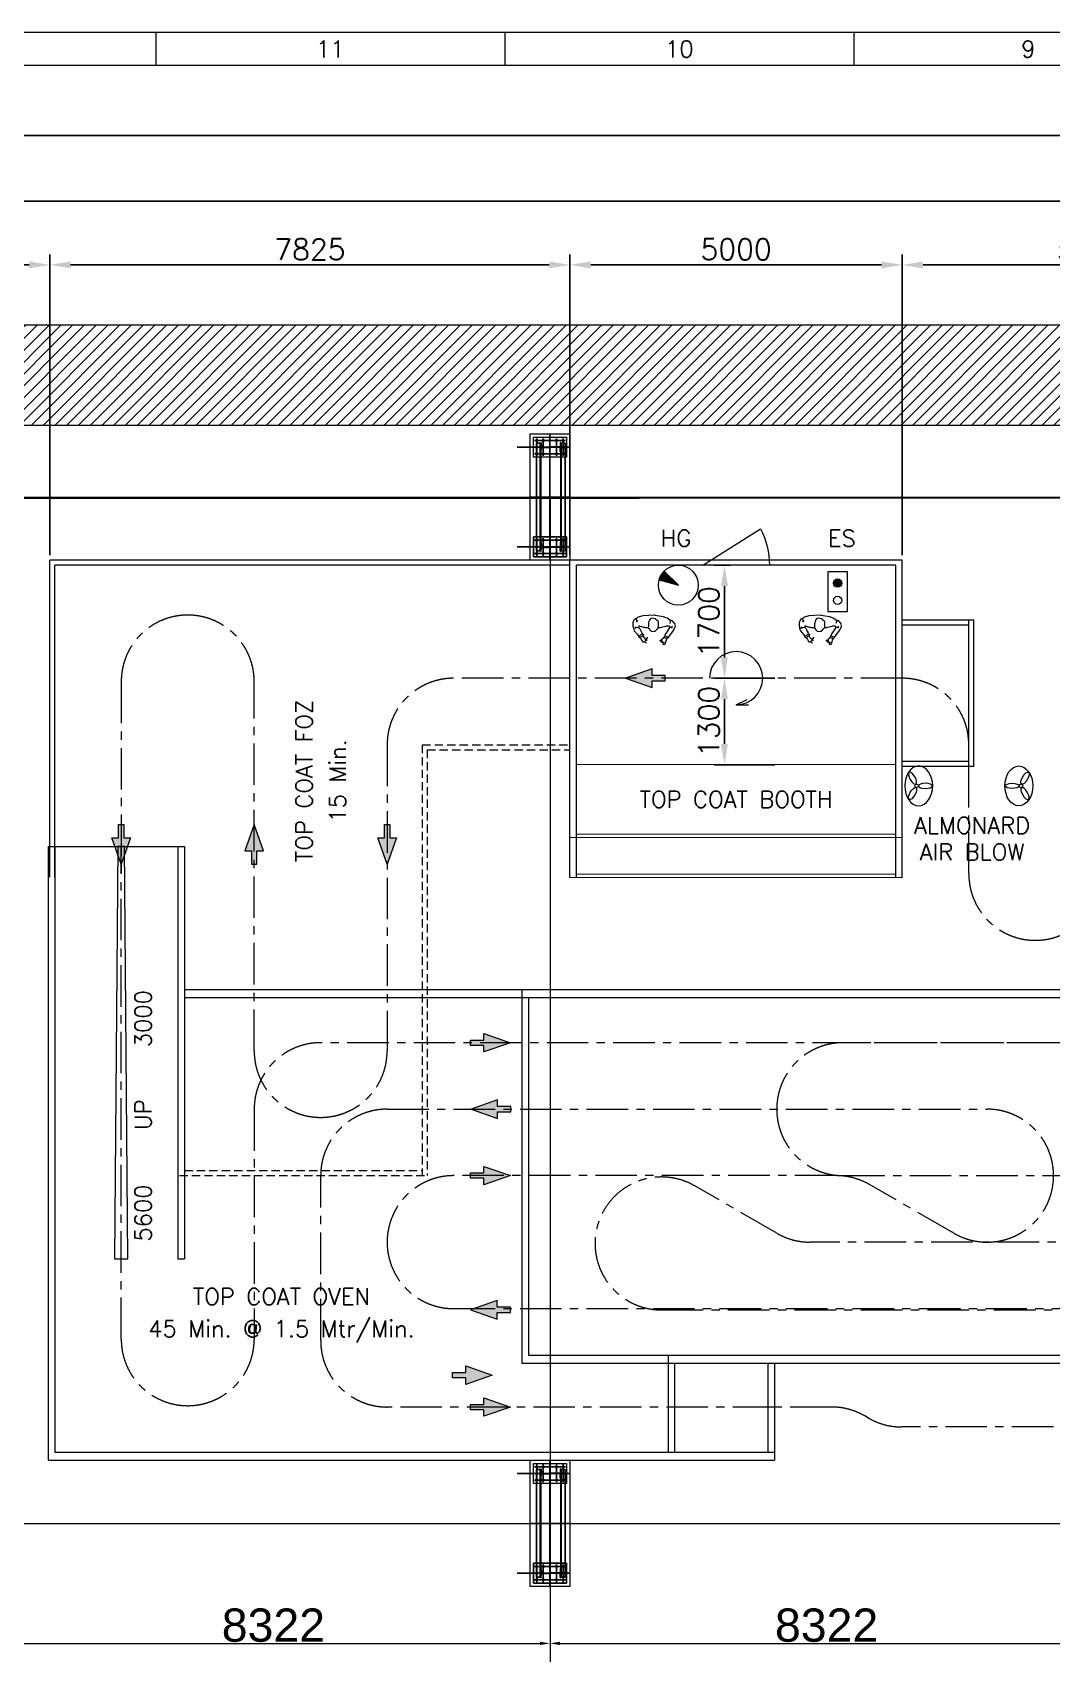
# Model space of a CAD drawing. Header units: millimetres. Extents: x -131970 to 468030, y -148196 to 152489.
# Drawn here: x 65569 to 80900, y 128105 to 152489 of the extents above; entities that cross this region are included whole.
import ezdxf
from ezdxf.enums import TextEntityAlignment as Align
from ezdxf.xclip import XClip

# ---------------------------------------------------------------- set-up
doc = ezdxf.new("R2010")
doc.units = ezdxf.units.MM
doc.header["$LTSCALE"] = 500
doc.header["$XCLIPFRAME"] = 2
for name, pattern in [('BUILDING PLAN$1$CENTER', [2, 1.25, -0.25, 0.25, -0.25]), ('CENTER', [2, 1.25, -0.25, 0.25, -0.25]), ('CONTINOUS', [0]), ('HIDDEN', [0.375, 0.25, -0.125]), ('PHANTOM', [2.5, 1.25, -0.25, 0.25, -0.25, 0.25, -0.25])]:
    doc.linetypes.add(name, pattern=pattern)
doc.layers.get('0').update_dxf_attribs({"linetype": 'CONTINUOUS'})
doc.layers.get('Defpoints').update_dxf_attribs({"linetype": 'CONTINUOUS'})
for name, color, linetype, lineweight in [('0 CONVEYOR', 42, 'CENTER', 15), ('0 DIMENSION', 1, 'CONTINUOUS', 13), ('0 E DUCT', 11, 'CONTINUOUS', 18), ('0 FAN', 151, 'CONTINUOUS', 13), ('0 PANEL', 110, 'CONTINUOUS', 18), ('0 REF', 8, 'PHANTOM', 9), ('BOTTOM PLAN OF PAINTING LINE$0$0 DOOR', 1, 'CONTINUOUS', 13), ('SIDE VIEW PAINTING BOOTH$0$0 PANEL', 110, 'CONTINUOUS', 18), ('TEMPLATE', 7, 'CONTINUOUS', 20)]:
    doc.layers.add(name, color=color, linetype=linetype, lineweight=lineweight)
for name, color, linetype in [('BUILDING PLAN$0$BG&E - DIMENSIONS', 7, 'CONTINUOUS'), ('BUILDING PLAN$0$CL', 1, 'BUILDING PLAN$1$CENTER'), ('BUILDING PLAN$0$DIMTEXT', 7, 'CONTINUOUS'), ('SnT-OTHER', 8, 'CONTINUOUS')]:
    doc.layers.add(name, color=color, linetype=linetype)
doc.styles.add('BUILDING PLAN$0$Standard', font='arial.ttf')
doc.styles.add('ROMANS', font='romans.shx')
doc.styles.add('rs', font='romans.shx')
doc.dimstyles.new('BUILDING PLAN$0$DIM100$0', dxfattribs={"dimtxt": 500, "dimasz": 150, "dimexe": 65, "dimexo": 65, "dimgap": 15, "dimtad": 1, "dimdec": 0, "dimzin": 0, "dimdsep": 46, "dimtxsty": 'BUILDING PLAN$0$Standard', "dimsah": 1, "dimcen": 0.09, "dimclrd": 1, "dimclre": 1, "dimclrt": 256, "dimadec": 0, "dimazin": 0, "dimtfac": 1, "dimtdec": 0, "dimtofl": 0, "dimtmove": 0, "dimatfit": 3, "dimfxl": 1, "dimtolj": 1, "dimtzin": 0, "dimarcsym": 0})
doc.dimstyles.new('ISO-100', dxfattribs={"dimscale": 125, "dimtxt": 2.5, "dimasz": 2.5, "dimexe": 1.25, "dimexo": 0.625, "dimtad": 1, "dimdsep": 46, "dimtxsty": 'rs', "dimcen": 2.5, "dimclrt": 7, "dimadec": 0, "dimazin": 0, "dimtfac": 1, "dimtmove": 0, "dimatfit": 3, "dimfxl": 1, "dimarcsym": 0})

# ---------------------------------------------------------------- blocks, each defined once
blk = doc.blocks.new('*D268')
at = {"layer": '0 DIMENSION', "color": 0, "linetype": 'ByBlock', "lineweight": -2, "transparency": 16777216}
for p, q in [((65033, 148162), (65033, 150105)), ((106645, 146528), (106645, 150105)), ((65345, 149949), (106332, 149949))]:
    blk.add_line(p, q, dxfattribs=at)
at = {"layer": '0 DIMENSION', "color": 0, "linetype": 'ByBlock', "transparency": 16777216}
for points in [[(65345, 150001), (65345, 149897), (65033, 149949)], [(106332, 150001), (106332, 149897), (106645, 149949)]]:
    blk.add_solid(points, dxfattribs=at)
at = {"layer": 'Defpoints', "color": 0, "linetype": 'ByBlock', "transparency": 16777216}
for p in [(106645, 149949), (65033, 148084), (106645, 146450)]:
    blk.add_point(p, dxfattribs=at)
at = {"layer": '0 DIMENSION', "color": 7, "linetype": 'ByBlock', "transparency": 16777216, "insert": (85839, 150183), "char_height": 312.5, "attachment_point": 5, "style": 'rs'}
blk.add_mtext('41612.5', dxfattribs=at)
blk = doc.blocks.new('BUILDING PLAN$0$A$C724942FE')
at = {"layer": 'BUILDING PLAN$0$DIMTEXT', "linetype": 'Continuous', "lineweight": 9}
for p, q in [((0, 150), (70, 150)), ((0, 150), (0, 149)), ((2, 147), (30, 145)), ((33, 143), (33, 75)), ((38, 143), (38, 75)), ((68, 147), (40, 145)), ((70, 150), (70, 149)), ((0, 0), (0, 1)), ((2, 3), (30, 5)), ((33, 7), (33, 75)), ((38, 7), (38, 75)), ((68, 3), (40, 5)), ((70, 0), (70, 1)), ((0, 0), (70, 0))]:
    blk.add_line(p, q, dxfattribs=at)
for centre, start, end in [((3, 149), 180, 266.7295), ((30, 143), 0, 86.7295), ((40, 143), 93.2705, 180), ((68, 149), 273.2705, 0), ((3, 1), 93.2705, 180), ((30, 7), 273.2705, 0), ((40, 7), 180, 266.7295), ((68, 1), 0, 86.7295)]:
    blk.add_arc(centre, 2.5, start, end, dxfattribs=at)
blk = doc.blocks.new('BUILDING PLAN$0$A$C2D5647E8')
for p, q in [((58, 300), (733, 300)), ((58, 300), (58, 273)), ((58, 275), (733, 275)), ((58, 273), (733, 273)), ((733, 300), (733, 273)), ((58, 148), (733, 148)), ((58, 121), (58, 148)), ((58, 145), (733, 145)), ((58, 121), (733, 121)), ((733, 121), (733, 148))]:
    blk.add_line(p, q)
at = {"layer": 'BUILDING PLAN$0$CL', "ltscale": 500}
for p, q in [((83, 331), (83, 0)), ((708, 331), (708, 0))]:
    blk.add_line(p, q, dxfattribs=at)
at = {"layer": 'BUILDING PLAN$0$DIMTEXT', "linetype": 'Continuous', "lineweight": 9, "xscale": 0.8333, "yscale": 0.8333, "zscale": 0.8333}
for p in [(54, 148), (679, 148)]:
    blk.add_blockref('BUILDING PLAN$0$A$C724942FE', p, dxfattribs=at)
blk = doc.blocks.new('BUILDING PLAN$0$57')
at = {"layer": 'BUILDING PLAN$0$CL', "ltscale": 500}
for p, q in [((4487640, 427263), (4487640, 426469)), ((4488390, 427263), (4488390, 426663)), ((4489140, 427263), (4489140, 426469)), ((4487772, 427163), (4487507, 427163)), ((4487772, 427063), (4487507, 427063)), ((4487540, 427196), (4487540, 426731)), ((4487740, 427196), (4487740, 426731)), ((4489008, 427163), (4489273, 427163)), ((4489273, 427063), (4489008, 427063)), ((4489040, 427196), (4489040, 426731)), ((4489240, 427196), (4489240, 426731)), ((4487440, 426963), (4489340, 426963)), ((4487772, 426863), (4487507, 426863)), ((4487772, 426763), (4487507, 426763)), ((4489273, 426863), (4489008, 426863)), ((4489008, 426763), (4489273, 426763))]:
    blk.add_line(p, q, dxfattribs=at)
at = {"layer": 'BUILDING PLAN$0$DIMTEXT', "linetype": 'Continuous', "lineweight": 9}
for p, q in [((4487640, 427213), (4487640, 427163)), ((4489140, 427213), (4489140, 427163))]:
    blk.add_line(p, q, dxfattribs=at)
at = {"layer": 'BUILDING PLAN$0$DIMTEXT', "color": 4, "lineweight": 20}
blk.add_lwpolyline([(4487440, 427263), (4489340, 427263), (4489340, 426663), (4487440, 426663)], close=True, dxfattribs=at)
at = {"layer": 'BUILDING PLAN$0$DIMTEXT', "linetype": 'Continuous', "lineweight": 9}
for points in [[(4487490, 427213), (4487790, 427213), (4487790, 426713), (4487490, 426713)], [(4488990, 427213), (4489290, 427213), (4489290, 426713), (4488990, 426713)], [(4489290, 427213), (4488990, 427213), (4488990, 426713), (4489290, 426713)]]:
    blk.add_lwpolyline(points, close=True, dxfattribs=at)
for centre in [(4487540, 427163), (4487540, 427063), (4487640, 427163), (4487740, 427163), (4487740, 427063), (4489040, 427163), (4489040, 427063), (4489140, 427163), (4489240, 427163), (4489240, 427063), (4487540, 426863), (4487540, 426763), (4487640, 426763), (4487740, 426863), (4487740, 426763), (4489040, 426863), (4489040, 426763), (4489140, 426763), (4489240, 426863), (4489240, 426763)]:
    blk.add_circle(centre, 15, dxfattribs=at)
at = {"layer": 'BUILDING PLAN$0$DIMTEXT', "linetype": 'Continuous', "lineweight": 9, "xscale": 2.000341124820999, "yscale": 2.000341124820999, "zscale": 2.000341124820999}
for p in [(4487570, 426824), (4489070, 426824)]:
    blk.add_blockref('BUILDING PLAN$0$A$C724942FE', p, dxfattribs=at)
blk = doc.blocks.new('*D373')
at = {"layer": 'BUILDING PLAN$0$BG&E - DIMENSIONS', "color": 1, "linetype": 'ByBlock', "lineweight": -2, "transparency": 16777216}
for p, q in [((-24967, -15502), (-24967, -17307)), ((-16645, -15502), (-16645, -17307)), ((-24817, -17242), (-16795, -17242))]:
    blk.add_line(p, q, dxfattribs=at)
for points in [[(-24817, -17217), (-24817, -17267), (-24967, -17242)], [(-16795, -17217), (-16795, -17267), (-16645, -17242)]]:
    blk.add_solid(points, dxfattribs=at)
at = {"layer": 'Defpoints', "color": 0, "linetype": 'ByBlock', "lineweight": -2, "transparency": 16777216}
for p in [(-24967, -15437), (-16645, -15437), (-16645, -17242)]:
    blk.add_point(p, dxfattribs=at)
at = {"layer": 'BUILDING PLAN$0$BG&E - DIMENSIONS', "linetype": 'ByBlock', "lineweight": -2, "transparency": 16777216, "insert": (-20806, -16971), "char_height": 500, "attachment_point": 5, "style": 'BUILDING PLAN$0$Standard'}
blk.add_mtext('\\A1;8322', dxfattribs=at)
blk = doc.blocks.new('*D374')
at = {"layer": 'BUILDING PLAN$0$BG&E - DIMENSIONS', "color": 1, "linetype": 'ByBlock', "lineweight": -2, "transparency": 16777216}
for p, q in [((-16645, -15502), (-16645, -17307)), ((-8322, -15502), (-8322, -17307)), ((-16495, -17242), (-8472, -17242))]:
    blk.add_line(p, q, dxfattribs=at)
for points in [[(-16495, -17217), (-16495, -17267), (-16645, -17242)], [(-8472, -17217), (-8472, -17267), (-8322, -17242)]]:
    blk.add_solid(points, dxfattribs=at)
at = {"layer": 'Defpoints', "color": 0, "linetype": 'ByBlock', "lineweight": -2, "transparency": 16777216}
for p in [(-16645, -15437), (-8322, -15437), (-8322, -17242)]:
    blk.add_point(p, dxfattribs=at)
at = {"layer": 'BUILDING PLAN$0$BG&E - DIMENSIONS', "linetype": 'ByBlock', "lineweight": -2, "transparency": 16777216, "insert": (-12484, -16971), "char_height": 500, "attachment_point": 5, "style": 'BUILDING PLAN$0$Standard'}
blk.add_mtext('\\A1;8322', dxfattribs=at)
blk = doc.blocks.new('*D263')
at = {"layer": '0 DIMENSION', "color": 0, "linetype": 'ByBlock', "lineweight": -2, "transparency": 16777216}
for p, q in [((65830, 144628), (65830, 149149)), ((73343, 148992), (66143, 148992)), ((73655, 144628), (73655, 149149))]:
    blk.add_line(p, q, dxfattribs=at)
at = {"layer": '0 DIMENSION', "color": 0, "linetype": 'ByBlock', "transparency": 16777216}
for points in [[(66143, 149044), (66143, 148940), (65830, 148992)], [(73343, 149044), (73343, 148940), (73655, 148992)]]:
    blk.add_solid(points, dxfattribs=at)
at = {"layer": 'Defpoints', "color": 0, "linetype": 'ByBlock', "transparency": 16777216}
for p in [(65830, 148992), (65830, 144550), (73655, 144550)]:
    blk.add_point(p, dxfattribs=at)
at = {"layer": '0 DIMENSION', "color": 7, "linetype": 'ByBlock', "transparency": 16777216, "insert": (69743, 149227), "char_height": 312.5, "attachment_point": 5, "style": 'rs'}
blk.add_mtext('7825', dxfattribs=at)
blk = doc.blocks.new('FRAME A1')
at = {"color": 7}
blk.add_lwpolyline([(-874.843704, 11.084145), (-53.843704, 11.084145), (-53.843704, 595.084145), (-874.843704, 595.084145)], close=True, dxfattribs=at)
at = {"layer": 'TEMPLATE'}
for p, q in [((-626.343704, 600.084145), (-626.343704, 595.084145)), ((-573.843704, 600.084145), (-573.843704, 595.084145)), ((-521.343704, 600.084145), (-521.343704, 595.084145))]:
    blk.add_line(p, q, dxfattribs=at)
at = {"layer": 'TEMPLATE', "color": 5}
blk.add_lwpolyline([(-889.843704, 6.084145), (-48.843704, 6.084145), (-48.843704, 600.084145), (-889.843704, 600.084145)], close=True, dxfattribs=at)
at = {"layer": 'TEMPLATE', "ltscale": 50, "style": 'ROMANS'}
for s, p in [('11', (-600.093704, 597.584145)), ('10', (-547.593704, 597.584145)), ('9', (-495.093704, 597.584145))]:
    blk.add_text(s, height=2.5, dxfattribs=at).set_placement(p, align=Align.MIDDLE_CENTER)
blk = doc.blocks.new('*D267')
at = {"layer": '0 DIMENSION', "color": 0, "linetype": 'ByBlock', "lineweight": -2, "transparency": 16777216}
for p, q in [((73655, 144628), (73655, 149149)), ((78343, 148992), (73968, 148992)), ((78655, 144628), (78655, 149149))]:
    blk.add_line(p, q, dxfattribs=at)
at = {"layer": '0 DIMENSION', "color": 0, "linetype": 'ByBlock', "transparency": 16777216}
for points in [[(73968, 149044), (73968, 148940), (73655, 148992)], [(78343, 149044), (78343, 148940), (78655, 148992)]]:
    blk.add_solid(points, dxfattribs=at)
at = {"layer": 'Defpoints', "color": 0, "linetype": 'ByBlock', "transparency": 16777216}
for p in [(73655, 148992), (73655, 144550), (78655, 144550)]:
    blk.add_point(p, dxfattribs=at)
at = {"layer": '0 DIMENSION', "color": 7, "linetype": 'ByBlock', "transparency": 16777216, "insert": (76155, 149227), "char_height": 312.5, "attachment_point": 5, "style": 'rs'}
blk.add_mtext('5000', dxfattribs=at)
blk = doc.blocks.new('*D272')
at = {"layer": '0 DIMENSION', "color": 0, "linetype": 'ByBlock', "lineweight": -2, "transparency": 16777216}
for p, q in [((76070, 144475), (75823, 144475)), ((75979, 143087), (75979, 144162)), ((76070, 142775), (75823, 142775))]:
    blk.add_line(p, q, dxfattribs=at)
at = {"layer": '0 DIMENSION', "color": 0, "linetype": 'ByBlock', "transparency": 16777216}
for points in [[(75927, 144162), (76031, 144162), (75979, 144475)], [(75927, 143087), (76031, 143087), (75979, 142775)]]:
    blk.add_solid(points, dxfattribs=at)
at = {"layer": 'Defpoints', "color": 0, "linetype": 'ByBlock', "transparency": 16777216}
for p in [(75979, 144475), (76148, 144475, -42), (76148, 142775)]:
    blk.add_point(p, dxfattribs=at)
at = {"layer": '0 DIMENSION', "color": 7, "linetype": 'ByBlock', "transparency": 16777216, "insert": (75745, 143625), "char_height": 312.5, "attachment_point": 5, "rotation": 90, "style": 'rs'}
blk.add_mtext('1700', dxfattribs=at)
blk = doc.blocks.new('*D273')
at = {"layer": '0 DIMENSION', "color": 0, "linetype": 'ByBlock', "lineweight": -2, "transparency": 16777216}
for p, q in [((76737, 142775), (75823, 142775)), ((75979, 142462), (75979, 141787)), ((76736, 141475), (75823, 141475))]:
    blk.add_line(p, q, dxfattribs=at)
at = {"layer": '0 DIMENSION', "color": 0, "linetype": 'ByBlock', "transparency": 16777216}
for points in [[(75927, 142462), (76031, 142462), (75979, 142775)], [(75927, 141787), (76031, 141787), (75979, 141475)]]:
    blk.add_solid(points, dxfattribs=at)
at = {"layer": 'Defpoints', "color": 0, "linetype": 'ByBlock', "transparency": 16777216}
for p in [(76815, 142775), (75979, 141475), (76814, 141475)]:
    blk.add_point(p, dxfattribs=at)
at = {"layer": '0 DIMENSION', "color": 7, "linetype": 'ByBlock', "transparency": 16777216, "insert": (75745, 142125), "char_height": 312.5, "attachment_point": 5, "rotation": 90, "style": 'rs'}
blk.add_mtext('1300', dxfattribs=at)
blk = doc.blocks.new('A$C3d7d3225')
at = {"color": 1}
for p, q in [((-292, 158), (-304, 126)), ((-304, 126), (-304, 92)), ((-304, 92), (-302, 78)), ((-302, 78), (-296, 54)), ((-297, 68), (-287, 41)), ((-296, 54), (-291, 25)), ((-287, 169), (-292, 158)), ((-291, 25), (-284, 7)), ((-271, 187), (-287, 169)), ((-284, 7), (-231, -55)), ((-257, 187), (-271, 187)), ((-271, 66), (-257, 55)), ((-263, 47), (-271, 47)), ((-257, 54), (-263, 47)), ((-257, 187), (-253, 184)), ((-219, 58), (-257, 54)), ((-253, 184), (-248, 169)), ((-236, 208), (-252, 189)), ((-249, 157), (-249, 136)), ((-248, 169), (-247, 165)), ((-247, 165), (-240, 160)), ((-240, 160), (-228, 152)), ((-232, 209), (-236, 208)), ((-211, 217), (-232, 209)), ((-215, 77), (-219, 58)), ((-219, 58), (-199, 35)), ((-215, 85), (-212, 81)), ((-212, 81), (-203, 78)), ((-187, 225), (-211, 217)), ((-203, 78), (-176, 70)), ((-199, 35), (-193, 27)), ((-193, 27), (-191, 23)), ((-191, 23), (-191, 18)), ((-191, 18), (-173, -13)), ((-154, 231), (-187, 225)), ((-176, 70), (-146, 62)), ((18, 244), (-154, 231)), ((-146, 62), (-128, 60)), ((-128, 60), (-114, 57)), ((-114, 57), (-76, 57)), ((-76, 57), (-65, 43)), ((-69, 113), (-70, 61)), ((-66, 126), (-69, 113)), ((-61, 148), (-66, 126)), ((-65, 43), (-49, 22)), ((-54, 170), (-61, 148)), ((-35, 192), (-54, 170)), ((-49, 22), (-34, 7)), ((-31, 193), (-35, 192)), ((-34, 7), (-29, 5)), ((5, 200), (-31, 193)), ((-29, 5), (-19, -1)), ((-19, -1), (19, 1)), ((5, 200), (7, 197)), ((7, 197), (27, 193)), ((31, 244), (18, 244)), ((19, 1), (33, 3)), ((27, 193), (38, 187)), ((31, 244), (153, 223)), ((33, 3), (37, 5)), ((37, 5), (66, 35)), ((38, 187), (72, 157)), ((66, 35), (77, 53)), ((72, 157), (78, 137)), ((78, 137), (78, 57)), ((78, 57), (113, 57)), ((113, 57), (126, 60)), ((126, 60), (193, 78)), ((153, 223), (193, 209)), ((193, 209), (220, 199)), ((193, 78), (204, 81)), ((204, 81), (235, 80)), ((248, 55), (211, -2)), ((220, 199), (264, 165)), ((235, 80), (251, 60)), ((260, 148), (251, 117)), ((251, 60), (277, 60)), ((264, 165), (260, 148)), ((277, 165), (264, 165)), ((277, 165), (284, 160)), ((277, 60), (294, 77)), ((280, 55), (288, 50)), ((284, 160), (310, 134)), ((311, 25), (291, -5)), ((310, 134), (315, 126)), ((329, 61), (311, 25)), ((315, 126), (331, 101)), ((332, 94), (329, 61)), ((-231, -55), (-215, -76)), ((-215, -76), (-215, -89)), ((-215, -89), (-209, -94)), ((-178, -54), (-212, -73)), ((-209, -94), (-193, -94)), ((-193, -94), (-191, -105)), ((-183, -84), (-191, -92)), ((-191, -105), (-177, -125)), ((-178, -82), (-183, -84)), ((-161, -37), (-178, -54)), ((-172, -81), (-178, -82)), ((-173, -13), (-169, -25)), ((-164, -73), (-172, -81)), ((-169, -25), (-164, -31)), ((-164, -31), (-161, -37)), ((-154, -73), (-164, -73)), ((-158, -41), (-156, -43)), ((-156, -43), (-149, -45)), ((-153, -66), (-154, -73)), ((-154, -73), (-113, -125)), ((-145, -57), (-153, -66)), ((-149, -45), (-146, -50)), ((-146, -50), (-145, -57)), ((-94, -112), (-76, -86)), ((162, -97), (129, -130)), ((168, -73), (165, -76)), ((165, -76), (165, -94)), ((165, -94), (183, -96)), ((176, -70), (170, -68)), ((178, -68), (176, -70)), ((184, -45), (178, -51)), ((178, -51), (178, -68)), ((178, -68), (215, -85)), ((183, -96), (188, -98)), ((192, -31), (184, -45)), ((188, -98), (208, -108)), ((211, -2), (192, -31)), ((227, -100), (209, -114)), ((215, -85), (220, -88)), ((220, -88), (227, -89)), ((291, -5), (227, -89)), ((227, -89), (227, -100))]:
    blk.add_line(p, q, dxfattribs=at)
for points in [[(-177, -125), (-166, -141), (-164, -146), (-156, -156), (-129, -156)], [(-126, -150), (-129, -154), (-121, -160), (-100, -177)], [(-86, -140), (-113, -140), (-121, -148)], [(-113, -125), (-110, -129), (-94, -112)], [(136, -150), (144, -169)], [(170, -166), (156, -177), (149, -182), (149, -192), (176, -196), (184, -188), (185, -184), (193, -160), (200, -129), (209, -114)]]:
    blk.add_lwpolyline(points, dxfattribs=at)
blk.add_lwpolyline([(132, -137), (133, -148), (114, -148), (109, -142), (109, -134), (129, -130), (129, -133), (133, -136)], close=True, dxfattribs=at)
at = {"layer": 'SnT-OTHER', "color": 1}
blk.add_lwpolyline([(119, -158), (144, -158), (144, -170)], dxfattribs=at)
blk = doc.blocks.new('*D280')
at = {"layer": '0 DIMENSION', "color": 0, "linetype": 'ByBlock', "lineweight": -2, "transparency": 16777216}
for p, q in [((78655, 144628), (78655, 149149)), ((78968, 148992), (84068, 148992)), ((84380, 143728), (84380, 149149))]:
    blk.add_line(p, q, dxfattribs=at)
at = {"layer": '0 DIMENSION', "color": 0, "linetype": 'ByBlock', "transparency": 16777216}
for points in [[(78968, 149044), (78968, 148940), (78655, 148992)], [(84068, 149044), (84068, 148940), (84380, 148992)]]:
    blk.add_solid(points, dxfattribs=at)
at = {"layer": 'Defpoints', "color": 0, "linetype": 'ByBlock', "transparency": 16777216}
for p in [(84380, 148992), (78655, 144550), (84380, 143650)]:
    blk.add_point(p, dxfattribs=at)
at = {"layer": '0 DIMENSION', "color": 7, "linetype": 'ByBlock', "transparency": 16777216, "insert": (81518, 149227), "char_height": 312.5, "attachment_point": 5, "style": 'rs'}
blk.add_mtext('5725', dxfattribs=at)
blk = doc.blocks.new('*D281')
at = {"layer": '0 DIMENSION', "color": 0, "linetype": 'ByBlock', "lineweight": -2, "transparency": 16777216}
for p, q in [((65033, 148992), (63760, 148992)), ((65033, 145578), (65033, 149149)), ((65518, 148992), (65345, 148992)), ((65830, 144628), (65830, 149149))]:
    blk.add_line(p, q, dxfattribs=at)
at = {"layer": '0 DIMENSION', "color": 0, "linetype": 'ByBlock', "transparency": 16777216}
for points in [[(65345, 149044), (65345, 148940), (65033, 148992)], [(65518, 149044), (65518, 148940), (65830, 148992)]]:
    blk.add_solid(points, dxfattribs=at)
at = {"layer": 'Defpoints', "color": 0, "linetype": 'ByBlock', "transparency": 16777216}
for p in [(65033, 148992), (65033, 145500), (65830, 144550)]:
    blk.add_point(p, dxfattribs=at)
at = {"layer": '0 DIMENSION', "color": 7, "linetype": 'ByBlock', "transparency": 16777216, "insert": (64240, 149227), "char_height": 312.5, "attachment_point": 5, "style": 'rs'}
blk.add_mtext('798', dxfattribs=at)
blk = doc.blocks.new('TOP PLAN OF CONVEYOR$0$A$C4E4907A6')
h = blk.add_hatch(color=256)
h.dxf.hatch_style = 1
h.paths.add_polyline_path([(300, 20), (200, 20), (200, 70), (0, 0), (200, -70), (200, -20), (300, -20)])
blk.add_lwpolyline([(200, -20), (300, -20), (300, 20), (200, 20), (200, 70), (0, 0), (200, -70)], close=True)
blk = doc.blocks.new('A$Cbf6a5fdc')
at = {"layer": '0 CONVEYOR'}
for p, q in [((1100, 1820), (1100, 9217)), ((1950, 820), (1950, 820))]:
    blk.add_line(p, q, dxfattribs=at)
at = {"layer": '0 CONVEYOR', "linetype": 'CONTINOUS'}
blk.add_lwpolyline([(1150, 9230), (1050, 9230), (1000, 3030), (1200, 3030)], close=True, dxfattribs=at)
at = {"layer": '0 CONVEYOR'}
blk.add_lwpolyline([(10925, 800), (5100, 800, -0.414214), (4100, 1800), (4100, 4280, -0.414214), (5100, 5280), (14125, 5280, -0.414214), (15125, 4280, -0.414214), (14125, 3280, -0.131652), (13625, 3414), (12357, 4146, 0.131652), (11857, 4280), (6100, 4280, 0.414214), (5100, 3280, 0.414214), (6100, 2280), (15125, 2280, 0.414214), (16125, 3280), (16125, 5280, 0.414214), (15125, 6280), (4100, 6280, 0.414214), (3100, 5280), (3100, 1820, -0.414214), (2100, 820, -0.414214), (1100, 1820)], format="xyb", dxfattribs=at)
blk.add_lwpolyline([(5100, 3280), (5100, 3280)], dxfattribs=at)
at = {"layer": '0 DIMENSION', "linetype": 'ByBlock'}
blk.add_line((0, 9230), (2050, 9230), dxfattribs=at)
at = {"layer": '0 E DUCT'}
for p, q in [((0, 9230), (0, 0)), ((100, 9230), (100, 120)), ((1950, 9230), (1950, 3030)), ((2050, 9230), (2050, 3030)), ((2050, 7080), (17245, 7080)), ((17125, 1580), (17125, 7080)), ((17245, 1460), (17245, 7080)), ((2050, 6960), (17125, 6960)), ((1950, 3030), (2050, 3030)), ((9325, 1580), (17125, 1580)), ((9325, 1580), (9325, 120)), ((9325, 1460), (17245, 1460)), ((9425, 1460), (9425, 120)), ((10825, 1460), (10825, 120)), ((10925, 1460), (10925, 0)), ((0, 0), (10925, 0)), ((100, 120), (10925, 120))]:
    blk.add_line(p, q, dxfattribs=at)
at = {"layer": '0 CONVEYOR', "xscale": -2, "yscale": 2, "zscale": 2}
blk.add_blockref('TOP PLAN OF CONVEYOR$0$A$C4E4907A6', (6682, 1280), dxfattribs=at)
blk = doc.blocks.new('A$Cd1d05c5d')
at = {"layer": '0 CONVEYOR'}
blk.add_line((2100, 820), (2100, 820), dxfattribs=at)
for points in [[(10722, 5820, -0.414214), (9722, 4820), (8172, 4820)], [(14772, 4820), (13522, 4820, -0.414214), (12522, 5820), (12522, 5820)], [(8172, 4820), (4833, 4820, 0.414214), (3833, 3820, 0.414214), (4833, 2820), (15512, 2820, 0.131652), (16012, 2954), (17280, 3686, -0.131652), (17780, 3820, -0.414214), (18780, 2820, -0.414214), (17780, 1820), (4333, 1820, -0.131652), (3833, 1954), (2600, 2666, 0.57735), (1100, 1800), (1100, 1800, 0.414214), (2100, 800), (18780, 800, 0.414214), (19780, 1800), (19780, 3820, 0.414214), (18780, 4820), (14772, 4820)]]:
    blk.add_lwpolyline(points, format="xyb", dxfattribs=at)
at = {"layer": '0 E DUCT'}
for p, q in [((0, 5620), (0, 0)), ((0, 5620), (20900, 5620)), ((20780, 120), (20780, 5620)), ((20900, 0), (20900, 5620)), ((100, 5500), (100, 120)), ((100, 5500), (20780, 5500)), ((8172, 4040), (8172, 5500)), ((8222, 4140), (8222, 5500)), ((11422, 5500), (11422, 4140)), ((11522, 5500), (11522, 4140)), ((14722, 4140), (14722, 5500)), ((14772, 4040), (14772, 5500)), ((8172, 4140), (14772, 4140)), ((8172, 4040), (14772, 4040)), ((0, 0), (20900, 0)), ((100, 120), (20780, 120))]:
    blk.add_line(p, q, dxfattribs=at)
blk = doc.blocks.new('HG')
at = {"linetype": 'ByBlock'}
h = blk.add_hatch(color=6, dxfattribs=at)
h.dxf.hatch_style = 1
h.paths.add_polyline_path([(-212, 212, 0.131652), (-290, 78), (0, 0)])
at = {"color": 6, "linetype": 'ByBlock'}
for p in [(-290, 78), (-212, 212)]:
    blk.add_line(p, (0, 0), dxfattribs=at)
blk.add_circle((0, 0), 300, dxfattribs=at)
blk = doc.blocks.new('ES')
at = {"linetype": 'ByBlock'}
h = blk.add_hatch(color=6, dxfattribs=at)
h.dxf.hatch_style = 1
h.paths.add_polyline_path([(-62, 0, 1), (62, 0, 1)])
at = {"color": 6, "linetype": 'ByBlock'}
blk.add_lwpolyline([(-170, -149), (430, -149), (430, 151), (-170, 151)], close=True, dxfattribs=at)
for centre in [(0, 0), (260, 0)]:
    blk.add_circle(centre, 62.5, dxfattribs=at)
blk = doc.blocks.new('*D326')
at = {"layer": '0 DIMENSION', "color": 0, "linetype": 'ByBlock', "lineweight": -2, "transparency": 16777216}
for p, q in [((65033, 149614), (65033, 151094)), ((112645, 145578), (112645, 151094)), ((65345, 150938), (112332, 150938))]:
    blk.add_line(p, q, dxfattribs=at)
at = {"layer": '0 DIMENSION', "color": 0, "linetype": 'ByBlock', "transparency": 16777216}
for points in [[(65345, 150990), (65345, 150886), (65033, 150938)], [(112332, 150990), (112332, 150886), (112645, 150938)]]:
    blk.add_solid(points, dxfattribs=at)
at = {"layer": 'Defpoints', "color": 0, "linetype": 'ByBlock', "transparency": 16777216}
for p in [(112645, 150938), (65033, 149536), (112645, 145500)]:
    blk.add_point(p, dxfattribs=at)
at = {"layer": '0 DIMENSION', "color": 7, "linetype": 'ByBlock', "transparency": 16777216, "insert": (88839, 151172), "char_height": 312.5, "attachment_point": 5, "style": 'rs'}
blk.add_mtext('47612.5 SPACE USED IN REV-6', dxfattribs=at)
blk = doc.blocks.new('BUILDING PLAN')
at = {"color": 9, "linetype": 'ByBlock', "lineweight": -2}
blk.add_lwpolyline([(76653.2, 0), (76653.2, -34787), (-46749.3, -34807.7), (-46749.3, -20.7)], close=True, dxfattribs=at)
at = {"layer": 'BUILDING PLAN$0$CL', "color": 8, "lineweight": 9, "ltscale": 500}
for p, q in [((-39767.5, 0), (74631.7, 0)), ((-16645, 0), (-16645, -34802.6)), ((-34683.3, -15437), (74347.7, -15437))]:
    blk.add_line(p, q, dxfattribs=at)
at = {"color": 9, "lineweight": -2, "rotation": 270}
for p in [(-443608.4, 4488390.1), (-443608.4, 4472953.1)]:
    blk.add_blockref('BUILDING PLAN$0$57', p, dxfattribs=at)
at = {"layer": 'BUILDING PLAN$0$DIMTEXT', "linetype": 'Continuous', "lineweight": 9, "xscale": 2.400505369999998, "yscale": 2.400505369999998, "zscale": 2.400505369999998, "rotation": 270}
for p in [(-17139.4, 949.9), (-17139.4, -14487.1)]:
    blk.add_blockref('BUILDING PLAN$0$A$C2D5647E8', p, dxfattribs=at)
at = {"layer": 'BUILDING PLAN$0$BG&E - DIMENSIONS', "color": 9, "linetype": 'ByBlock', "lineweight": -2}
dim = blk.add_linear_dim(base=(-16644.9998, -17241.6029), p1=(-24967.4997, -15436.9998), p2=(-16644.9998, -15436.9998), dimstyle='BUILDING PLAN$0$DIM100$0', dxfattribs=at)
dim.commit()
dim.dimension.update_dxf_attribs({"geometry": '*D373', "text_midpoint": (-20806.2498, -16971.1459)})
dim = blk.add_linear_dim(base=(-8322.4999, -17241.6029), p1=(-16644.9998, -15436.9998), p2=(-8322.4999, -15436.9998), dimstyle='BUILDING PLAN$0$DIM100$0', override={"dimtmove": 1}, dxfattribs=at)
dim.commit()
dim.dimension.update_dxf_attribs({"geometry": '*D374', "text_midpoint": (-12483.7499, -16971.1459)})

msp = doc.modelspace()

# ---------------------------------------------------------------- hatches: boundary and pattern name
at = {"layer": '0 REF', "linetype": 'Continuous'}
h = msp.add_hatch(dxfattribs=at)
h.set_pattern_fill('ANSI31', color=256, scale=1000)
h.set_pattern_definition([(45, (156491.94, 131983.51), (-88.38835, 88.38835), [])])
h.paths.add_polyline_path([(106645, 148083.513), (65032.5, 148083.513), (65032.5, 146583.513), (106645, 146583.513)])

# ---------------------------------------------------------------- linework, layer by layer
msp.add_lwpolyline([(106645, 148083.513), (65032.5, 148083.513), (65032.5, 146583.513), (106645, 146583.513)], close=True, dxfattribs=at)

# ---------------------------------------------------------------- dimensions: what is measured, and where the dimension line sits
at = {"layer": '0 DIMENSION', "linetype": 'ByBlock'}
dim = msp.add_linear_dim(base=(106645, 149949.008), p1=(65032.5, 148083.513), p2=(106645, 146450.189), angle=180, dimstyle='ISO-100', dxfattribs=at)
dim.commit()
dim.dimension.update_dxf_attribs({"geometry": '*D268', "text_midpoint": (85838.75, 150183.383)})

# ---------------------------------------------------------------- next in the draw order: block references
ref = msp.add_blockref('BUILDING PLAN', (90000, 145500), dxfattribs=at)
XClip(ref).set_block_clipping_path([(-40296.2847446482, -27160.9180562167), (34674.8181025925, 6489.0819437833)])

# ---------------------------------------------------------------- next in the draw order: linework, layer by layer
at = {"layer": '0 CONVEYOR'}
msp.add_line((78655.056, 142774.812), (73344.138, 142774.812), dxfattribs=at)
for points in [[(73655.056, 142774.812), (71905.056, 142774.812, 0.414213562), (70905.056, 141774.812), (70905.056, 137169.864, -0.414213562), (69905.056, 136169.864, -0.414213562), (68905.056, 137169.864), (68905.056, 142724.812, 0.414213562), (67905.056, 143724.812, 0.414213562), (66905.056, 142724.812), (66905.056, 139769.864)], [(90455.056, 142774.812), (102428.897, 142774.812, -0.414213562), (103428.897, 141774.812), (103428.897, 132513.189, -0.414213562), (102428.897, 131513.189), (101928.423, 131513.189, -0.414213562), (100928.423, 132513.189), (100928.423, 135013.189, 0.414213562), (99928.423, 136013.189), (99928.423, 136013.189, 0.414213562), (98928.423, 135013.189), (98928.423, 132513.189, -0.414213562), (97928.423, 131513.189), (78645.896, 131513.189, -0.131652498), (78145.896, 131647.164), (78090.382, 131679.214, 0.131652498), (77590.382, 131813.189), (76730.056, 131813.189)], [(83655.056, 141774.812, 0.414213562), (82655.056, 142774.812, 0.414213562), (81655.056, 141774.812), (81655.056, 139833.189, -0.414213562), (80655.056, 138833.189, -0.414213562), (79655.056, 139833.189), (79655.056, 141774.812, 0.414213562), (78655.056, 142774.812)]]:
    msp.add_lwpolyline(points, format="xyb", dxfattribs=at)
at = {"layer": '0 DIMENSION', "linetype": 'ByBlock'}
for q in [(76321.052, 142454.525), (76339.2, 142374.812)]:
    msp.add_line((76155.056, 142374.812), q, dxfattribs=at)
for centre in [(78870.207, 141155.986), (80439.905, 141155.986)]:
    msp.add_circle(centre, 26.449, dxfattribs=at)
msp.add_arc((76155.056, 142774.812), 400, 270, 180, dxfattribs=at)
at = {"layer": '0 DIMENSION', "linetype": 'ByBlock', "extrusion": (0, 0, -1)}
for centre, major_axis, ratio in [((78902.152, 141155.986), (0, -300), 0.699142125), ((78809.137, 141271.808), (-52.436, 90.821), 0.375214109), ((79001.527, 141155.986), (104.871, 0), 0.375214109), ((80500.974, 141040.165), (52.436, -90.821), 0.375214109)]:
    msp.add_ellipse(centre, major_axis=major_axis, ratio=ratio, dxfattribs=at)
at = {"layer": '0 DIMENSION', "linetype": 'ByBlock'}
for centre, major_axis, ratio in [((80407.96, 141155.986), (0, -300), 0.699142125), ((80308.585, 141155.986), (-104.871, 0), 0.375214109), ((80500.974, 141271.808), (52.436, 90.821), 0.375214109), ((78809.137, 141040.165), (-52.436, -90.821), 0.375214109)]:
    msp.add_ellipse(centre, major_axis=major_axis, ratio=ratio, dxfattribs=at)
at = {"layer": '0 FAN', "linetype": 'ByBlock'}
for p, q in [((73655.056, 144549.812), (65830.056, 144549.812)), ((65830.056, 139783.189), (65830.056, 144549.812)), ((73655.056, 144474.812), (65905.056, 144474.812)), ((65905.056, 139783.189), (65905.056, 144474.812)), ((79730.056, 143649.812), (78655.056, 143649.812)), ((79655.056, 141449.812), (79655.056, 143649.812)), ((79730.056, 141449.812), (79730.056, 143649.812)), ((79655.056, 143574.812), (78655.056, 143574.812)), ((79655.056, 141524.812), (78655.056, 141524.812)), ((79730.056, 141449.812), (78655.056, 141449.812))]:
    msp.add_line(p, q, dxfattribs=at)
at = {"layer": '0 FAN', "linetype": 'HIDDEN'}
for p, q in [((71432.556, 141774.812), (71432.556, 135294.864)), ((71432.556, 141774.812), (73655.056, 141774.812)), ((71507.556, 141699.812), (71507.556, 135294.864)), ((71507.556, 141699.812), (73655.056, 141699.812)), ((67855.056, 135369.864), (71432.556, 135369.864)), ((67780.056, 135294.864), (71507.556, 135294.864))]:
    msp.add_line(p, q, dxfattribs=at)
at = {"layer": 'BOTTOM PLAN OF PAINTING LINE$0$0 DOOR'}
msp.add_lwpolyline([(76521.081, 145024.812, -0.120385932), (76655.056, 144474.812), (75655.056, 144474.812)], format="xyb", close=True, dxfattribs=at)
at = {"layer": 'SIDE VIEW PAINTING BOOTH$0$0 PANEL'}
for p, q in [((73655.056, 139778.882), (73655.056, 144549.812)), ((78655.056, 144549.812), (73655.056, 144549.812)), ((73755.056, 139778.8), (73755.056, 144474.812)), ((78555.056, 144474.812), (73755.056, 144474.812)), ((78555.056, 139774.837), (78555.056, 144474.812)), ((78655.056, 139774.754), (78655.056, 144549.812)), ((78555.056, 141474.812), (73755.056, 141478.825)), ((78655.056, 140374.754), (73655.056, 140378.882)), ((78554.454, 140424.812), (73754.454, 140428.825)), ((78655.056, 139774.754), (73655.056, 139778.882)), ((78554.454, 139824.812), (73754.454, 139828.825))]:
    msp.add_line(p, q, dxfattribs=at)

# ---------------------------------------------------------------- next in the draw order: block references
at = {"layer": '0 DIMENSION', "linetype": 'ByBlock', "xscale": 100, "yscale": 100}
msp.add_blockref('FRAME A1', (130059.189, 92480.667), dxfattribs=at)
at = {"layer": '0 DIMENSION', "linetype": 'ByBlock'}
for name, p in [('HG', (75285.652, 144174.812)), ('A$Cbf6a5fdc', (65805.056, 131013.189)), ('A$Cd1d05c5d', (72932.556, 132473.189))]:
    msp.add_blockref(name, p, dxfattribs=at)
at = {"layer": '0 DIMENSION', "linetype": 'ByBlock', "rotation": 270}
msp.add_blockref('ES', (77681.54, 144206.46), dxfattribs=at)
at = {"layer": '0 DIMENSION', "color": 6}
for p in [(74905.056, 143481.022), (77405.056, 143481.022)]:
    msp.add_blockref('A$C3d7d3225', p, dxfattribs=at)
at = {"layer": '0 DIMENSION', "color": 3, "yscale": 2, "zscale": 2}
for p, xscale in [((74489.715, 142774.812), 2), ((72761.084, 137293.189), -2), ((72167.45, 136293.189), 2), ((72761.084, 135293.189), -2), ((72161.084, 133273.189), 2), ((72761.084, 131813.189), -2)]:
    msp.add_blockref('TOP PLAN OF CONVEYOR$0$A$C4E4907A6', p, dxfattribs=dict(at, xscale=xscale))
at = {"layer": '0 DIMENSION', "color": 3, "yscale": 2, "zscale": 2, "rotation": 270}
for p, xscale in [((66905.056, 139976.875), -2), ((68905.056, 140576.875), 2), ((70905.056, 139976.875), -2)]:
    msp.add_blockref('TOP PLAN OF CONVEYOR$0$A$C4E4907A6', p, dxfattribs=dict(at, xscale=xscale))

# ---------------------------------------------------------------- next in the draw order: texts
at = {"layer": '0 PANEL', "color": 7, "style": 'ROMANS'}
for s, p in [('HG', (75251.672, 144880.83)), ('ES', (77746.787, 144880.83)), ('TOP COAT BOOTH', (76155.056, 140952.674)), ('ALMONARD', (79704.713, 140561.608)), ('AIR BLOW', (79704.713, 140161.608)), ('TOP COAT OVEN', (69315.775, 133473.424)), ('45 Min. @ 1.5 Mtr/Min.', (69315.775, 132973.424))]:
    msp.add_text(s, height=250, dxfattribs=at).set_placement(p, align=Align.MIDDLE)
for s, p in [('TOP COAT FOZ', (69655.056, 141230.766)), ('15 Min.', (70155.056, 141230.766)), ('5600    UP    3000', (67233.428, 136192.657))]:
    msp.add_text(s, height=250, rotation=90, dxfattribs=at).set_placement(p, align=Align.MIDDLE)

# ---------------------------------------------------------------- next in the draw order: dimensions: what is measured, and where the dimension line sits
at = {"layer": '0 DIMENSION', "linetype": 'ByBlock'}
dim = msp.add_linear_dim(base=(112645, 150938.018), p1=(65032.5, 149535.557), p2=(112645, 145500), text='<> SPACE USED IN REV-6', dimstyle='ISO-100', dxfattribs=at)
dim.commit()
dim.dimension.update_dxf_attribs({"geometry": '*D326', "text_midpoint": (88838.75, 151172.393)})
dim = msp.add_linear_dim(base=(65032.5, 148992.309), p1=(65830.056, 144549.812), p2=(65032.5, 145500), dimstyle='ISO-100', override={"dimdec": 0}, dxfattribs=at)
dim.commit()
dim.dimension.update_dxf_attribs({"geometry": '*D281', "text_midpoint": (64240.09, 149226.684)})
for base, p1, p2, angle, picture, middle in [((65830.056, 148992.309), (73655.056, 144549.812), (65830.056, 144549.811), 180, '*D263', (69742.556, 149226.684)), ((84380.056, 148992.309), (78655.056, 144549.812), (84380.056, 143649.812), 0, '*D280', (81517.556, 149226.684))]:
    dim = msp.add_linear_dim(base=base, p1=p1, p2=p2, angle=angle, dimstyle='ISO-100', override={"dimdec": 0, "dimtmove": 1}, dxfattribs=at)
    dim.commit()
    dim.dimension.update_dxf_attribs({"geometry": picture, "text_midpoint": middle})
dim = msp.add_linear_dim(base=(73655.056, 148992.309), p1=(78655.056, 144549.812), p2=(73655.056, 144549.812), dimstyle='ISO-100', dxfattribs=at)
dim.commit()
dim.dimension.update_dxf_attribs({"geometry": '*D267', "text_midpoint": (76155.056, 149226.684)})
for base, p1, p2, angle, picture, middle in [((75978.89, 144474.812, 41.699), (76148.148, 142774.812, 41.699), (76148.148, 144474.812), 90, '*D272', (75744.515, 143624.812, 41.699)), ((75978.89, 141474.813), (76815.294, 142774.812), (76814.215, 141474.813), 270, '*D273', (75744.515, 142124.812))]:
    dim = msp.add_linear_dim(base=base, p1=p1, p2=p2, angle=angle, dimstyle='ISO-100', dxfattribs=at)
    dim.commit()
    dim.dimension.update_dxf_attribs({"geometry": picture, "text_midpoint": middle})

doc.saveas('drawing.dxf')
